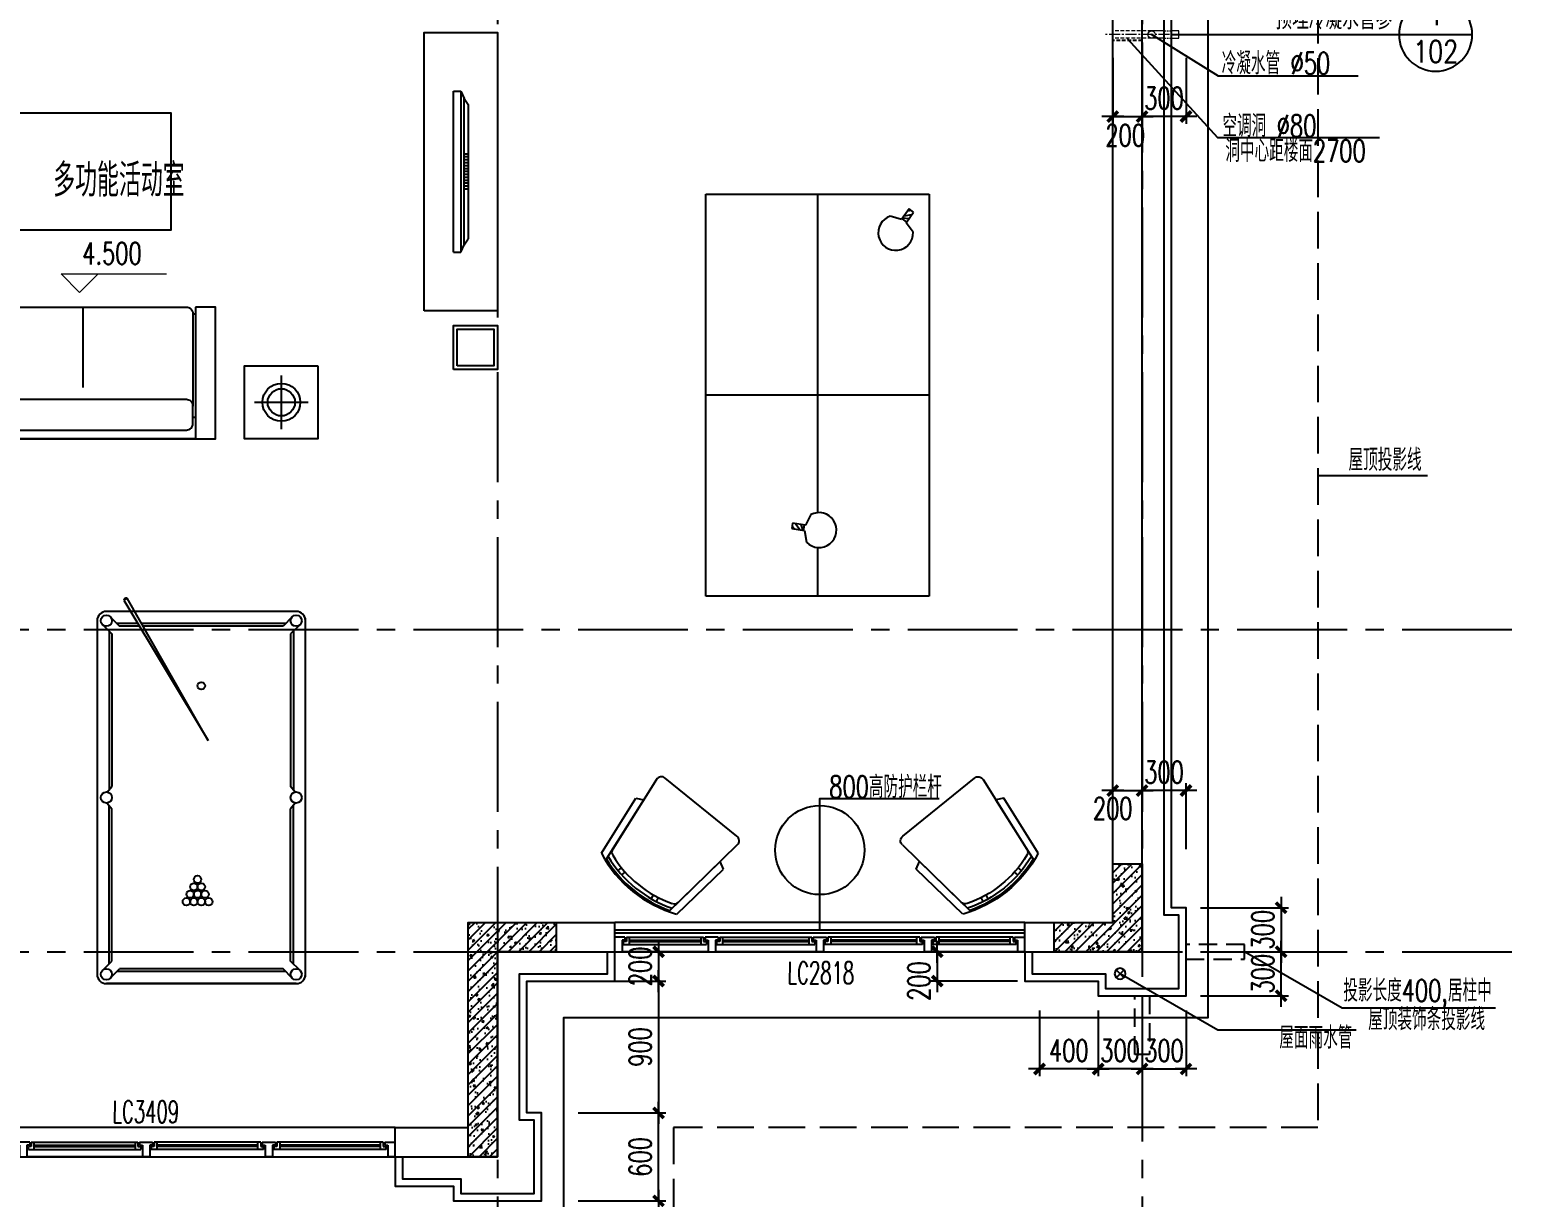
# Model space of a CAD drawing. Extents: x -395226 to -176901, y -140672 to 68263.
# Drawn here: x -252008 to -241840, y 43645 to 51612 of the extents above; entities that cross this region are included whole.
import ezdxf
from ezdxf.enums import TextEntityAlignment as Align

# ---------------------------------------------------------------- set-up
doc = ezdxf.new("R2010")
doc.units = 0
doc.header["$LTSCALE"] = 1000
doc.header["$MEASUREMENT"] = 0
for name, pattern in [('ACAD_ISO08W100', [36, 24, -3, 6, -3]), ('CENTER2', [1.125, 0.75, -0.125, 0.125, -0.125]), ('DASH', [0.35, 0.25, -0.1]), ('HIDDEN', [0.375, 0.25, -0.125]), ('HIDDEN2', [0.1875, 0.125, -0.0625]), ('Plans$0$CENTER2', [1.125, 0.75, -0.125, 0.125, -0.125])]:
    doc.linetypes.add(name, pattern=pattern)
doc.layers.get('0').update_dxf_attribs({"linetype": 'CONTINUOUS'})
doc.layers.get('Defpoints').update_dxf_attribs({"linetype": 'CONTINUOUS'})
for name, color, linetype in [('A-COLUMN', 1, 'CONTINUOUS'), ('A-COLUMN-hatch', 252, 'CONTINUOUS'), ('A-DIM', 201, 'CONTINUOUS'), ('A-DOTE', 8, 'ACAD_ISO08W100'), ('A-FACADE', 5, 'CONTINUOUS'), ('A-FIN-GRAN', 34, 'CONTINUOUS'), ('A-FIN-METAL', 150, 'CONTINUOUS'), ('A-FUR', 251, 'CONTINUOUS'), ('A-NOTE', 150, 'CONTINUOUS'), ('A-NOTE-CN', 150, 'CONTINUOUS'), ('A-RAIN', 6, 'CONTINUOUS'), ('A-ROOF', 7, 'CONTINUOUS'), ('A-TEXT-CN', 31, 'CONTINUOUS'), ('A-WALL', 2, 'CONTINUOUS'), ('A-WINDOW', 4, 'CONTINUOUS'), ('A-WINDOW-TEXT', 93, 'CONTINUOUS'), ('Plans$0$FACE', 7, 'CONTINUOUS'), ('Plans$0$Grid', 9, 'Plans$0$CENTER2')]:
    doc.layers.add(name, color=color, linetype=linetype)
doc.layers.add('A-LEVEL', color=135, linetype='CONTINUOUS', lineweight=0)
doc.layers.add('A-STAIR', color=30, linetype='CONTINUOUS', lineweight=0)
doc.styles.add('_HZTXT', font='tjromans.shx', dxfattribs={"width": 0.7, "bigfont": 'tjhztxt.shx'})
doc.styles.add('DIM_FONT', font='SIMPLEX', dxfattribs={"width": 0.7, "bigfont": 'GBCBIG'})
doc.styles.add('Plans$0$ATT', font='txt')
doc.styles.add('PRC-S', font='tjromans.shx', dxfattribs={"width": 0.7, "bigfont": 'tjhztxt.shx'})
doc.styles.add('TJHZTXT', font='tjromans.shx', dxfattribs={"width": 0.8, "bigfont": 'tjhztxt.shx'})
doc.styles.add('zjz', font='tjromans.shx', dxfattribs={"width": 0.7, "height": 500, "bigfont": 'tjhztxt.shx'})
doc.dimstyles.new('DIM100', dxfattribs={"dimscale": 100, "dimtxt": 3, "dimasz": 0.01, "dimexe": 1, "dimexo": 1, "dimgap": 1, "dimtad": 1, "dimdec": 0, "dimzin": 0, "dimdsep": 46, "dimtxsty": 'DIM_FONT', "dimblk1": '_DIMX', "dimblk2": '_DIMX', "dimsah": 1, "dimcen": 0.01, "dimclrd": 256, "dimclre": 256, "dimclrt": 7, "dimadec": 0, "dimazin": 0, "dimtfac": 1, "dimtdec": 0, "dimtix": 1, "dimtmove": 2, "dimatfit": 3, "dimldrblk": '_DIMX', "dimfxl": 0, "dimtolj": 1, "dimtzin": 5, "dimarcsym": 0})

# ---------------------------------------------------------------- blocks, each defined once
blk = doc.blocks.new('Grid')
at = {"layer": 'Plans$0$Grid', "color": 8}
for p, q in [((-1748.2, 23320), (-1748.2, -15380)), ((2651.8, 23320), (2651.8, -15380)), ((-28198.2, 11440), (8601.8, 11440)), ((-28198.2, 9240), (8601.8, 9240))]:
    blk.add_line(p, q, dxfattribs=at)
blk = doc.blocks.new('A$C27EA7CCC')
at = {"layer": 'A-LEVEL', "linetype": 'ByBlock'}
blk.add_lwpolyline([(1018, 509), (509, 0), (0, 509), (2880, 509)], dxfattribs=at)
at = {"layer": 'A-LEVEL', "style": 'zjz', "width": 0.7}
for tag, p in [('-6.000（建筑）', (3635, 1346)), ('-6.300（结构）', (3635, 645))]:
    blk.add_attdef(tag, text='', height=600, dxfattribs=at).set_placement(p, align=Align.RIGHT)
blk = doc.blocks.new('_DIMX')
blk.add_line((-150, 0), (150, 0))
at = {"const_width": 50}
blk.add_lwpolyline([(-70, -70), (70, 70)], dxfattribs=at)
blk = doc.blocks.new('*D120')
at = {"layer": 'A-DIM', "lineweight": -2}
for p, q in [((-248265, 45120), (-247666, 45120)), ((-247716, 45119), (-247716, 44220)), ((-248265, 44220), (-247666, 44220))]:
    blk.add_line(p, q, dxfattribs=at)
at = {"layer": 'Defpoints', "color": 0}
for p in [(-248315, 45120), (-248315, 44220), (-247716, 44220)]:
    blk.add_point(p, dxfattribs=at)
at = {"layer": 'A-DIM', "lineweight": -2, "xscale": 0.5, "yscale": 0.5, "zscale": 0.5}
for p, rotation in [((-247716, 45120), 90), ((-247716, 44220), 270)]:
    blk.add_blockref('_DIMX', p, dxfattribs=dict(at, rotation=rotation))
at = {"layer": 'A-DIM', "insert": (-247841, 44670), "char_height": 150, "attachment_point": 5, "rotation": 90, "style": 'DIM_FONT'}
blk.add_mtext('\\A1;900', dxfattribs=at)
blk = doc.blocks.new('*D415')
at = {"layer": 'A-DIM', "lineweight": -2}
for p, q in [((-248265, 45320), (-247666, 45320)), ((-247716, 45320), (-247716, 45321)), ((-247716, 45320), (-247716, 45120)), ((-248265, 45120), (-247666, 45120)), ((-247716, 45119), (-247716, 45119))]:
    blk.add_line(p, q, dxfattribs=at)
at = {"layer": 'Defpoints', "color": 0}
for p in [(-248315, 45320), (-248315, 45120), (-247716, 45120)]:
    blk.add_point(p, dxfattribs=at)
at = {"layer": 'A-DIM', "lineweight": -2, "xscale": 0.5, "yscale": 0.5, "zscale": 0.5}
for p, rotation in [((-247716, 45320), 270), ((-247716, 45120), 90)]:
    blk.add_blockref('_DIMX', p, dxfattribs=dict(at, rotation=rotation))
at = {"layer": 'A-DIM', "insert": (-247841, 45220), "char_height": 150, "attachment_point": 5, "rotation": 90, "style": 'DIM_FONT'}
blk.add_mtext('\\A1;200', dxfattribs=at)
blk = doc.blocks.new('*D96')
at = {"layer": 'A-DIM', "lineweight": -2}
for p, q in [((-244715, 44920), (-244715, 44470)), ((-244415, 44920), (-244415, 44470)), ((-244715, 44520), (-244716, 44520)), ((-244415, 44520), (-244715, 44520)), ((-244414, 44520), (-244414, 44520))]:
    blk.add_line(p, q, dxfattribs=at)
at = {"layer": 'Defpoints', "color": 0}
for p in [(-244715, 44970), (-244415, 44970), (-244715, 44520)]:
    blk.add_point(p, dxfattribs=at)
at = {"layer": 'A-DIM', "lineweight": -2, "xscale": 0.5, "yscale": 0.5, "zscale": 0.5}
for p, rotation in [((-244715, 44520), 359.9999999999806), ((-244415, 44520), 179.9999999999806)]:
    blk.add_blockref('_DIMX', p, dxfattribs=dict(at, rotation=rotation))
at = {"layer": 'A-DIM', "insert": (-244565, 44645), "char_height": 150, "attachment_point": 5, "style": 'DIM_FONT'}
blk.add_mtext('\\A1;300', dxfattribs=at)
blk = doc.blocks.new('*D93')
at = {"layer": 'A-DIM', "lineweight": -2}
for p, q in [((-244015, 45620), (-243416, 45620)), ((-243466, 45620), (-243466, 45621)), ((-243466, 45620), (-243466, 45320)), ((-244015, 45320), (-243416, 45320)), ((-243466, 45319), (-243466, 45319))]:
    blk.add_line(p, q, dxfattribs=at)
at = {"layer": 'Defpoints', "color": 0}
for p in [(-244065, 45620), (-244065, 45320), (-243466, 45320)]:
    blk.add_point(p, dxfattribs=at)
at = {"layer": 'A-DIM', "lineweight": -2, "xscale": 0.5, "yscale": 0.5, "zscale": 0.5}
for p, rotation in [((-243466, 45620), 270), ((-243466, 45320), 90)]:
    blk.add_blockref('_DIMX', p, dxfattribs=dict(at, rotation=rotation))
at = {"layer": 'A-DIM', "insert": (-243591, 45470), "char_height": 150, "attachment_point": 5, "rotation": 90, "style": 'DIM_FONT'}
blk.add_mtext('\\A1;300', dxfattribs=at)
blk = doc.blocks.new('*D95')
at = {"layer": 'A-DIM', "lineweight": -2}
for p, q in [((-245115, 44920), (-245115, 44470)), ((-244715, 44920), (-244715, 44470)), ((-244715, 44520), (-245114, 44520))]:
    blk.add_line(p, q, dxfattribs=at)
at = {"layer": 'Defpoints', "color": 0}
for p in [(-245115, 44970), (-244715, 44970), (-245115, 44520)]:
    blk.add_point(p, dxfattribs=at)
at = {"layer": 'A-DIM', "lineweight": -2, "xscale": 0.5, "yscale": 0.5, "zscale": 0.5}
for p, rotation in [((-245115, 44520), 179.9999999033137), ((-244715, 44520), 359.9999999033137)]:
    blk.add_blockref('_DIMX', p, dxfattribs=dict(at, rotation=rotation))
at = {"layer": 'A-DIM', "insert": (-244915, 44645), "char_height": 150, "attachment_point": 5, "rotation": 360, "style": 'DIM_FONT'}
blk.add_mtext('\\A1;400', dxfattribs=at)
blk = doc.blocks.new('*D416')
at = {"layer": 'A-DIM', "lineweight": -2}
for p, q in [((-245265, 45320), (-245863, 45320)), ((-245813, 45319), (-245813, 45120)), ((-245265, 45120), (-245863, 45120))]:
    blk.add_line(p, q, dxfattribs=at)
at = {"layer": 'Defpoints', "color": 0}
for p in [(-245215, 45320), (-245813, 45120), (-245215, 45120)]:
    blk.add_point(p, dxfattribs=at)
at = {"layer": 'A-DIM', "lineweight": -2, "xscale": 0.5, "yscale": 0.5, "zscale": 0.5}
for p, rotation in [((-245813, 45320), 90), ((-245813, 45120), 270)]:
    blk.add_blockref('_DIMX', p, dxfattribs=dict(at, rotation=rotation))
at = {"layer": 'A-DIM', "insert": (-245938, 45120), "char_height": 150, "attachment_point": 5, "rotation": 90, "style": 'DIM_FONT'}
blk.add_mtext('\\A1;200', dxfattribs=at)
blk = doc.blocks.new('*D125')
at = {"layer": 'A-DIM', "lineweight": -2}
for p, q in [((-244415, 46020), (-244415, 46470)), ((-244115, 46020), (-244115, 46470)), ((-244415, 46420), (-244416, 46420)), ((-244115, 46420), (-244415, 46420)), ((-244114, 46420), (-244114, 46420))]:
    blk.add_line(p, q, dxfattribs=at)
at = {"layer": 'Defpoints', "color": 0}
for p in [(-244415, 46420), (-244415, 45970), (-244115, 45970)]:
    blk.add_point(p, dxfattribs=at)
at = {"layer": 'A-DIM', "lineweight": -2, "xscale": 0.5, "yscale": 0.5, "zscale": 0.5}
for p, rotation in [((-244415, 46420), 1.806555059071277e-11), ((-244115, 46420), 180.0000000000181)]:
    blk.add_blockref('_DIMX', p, dxfattribs=dict(at, rotation=rotation))
at = {"layer": 'A-DIM', "insert": (-244265, 46545), "char_height": 150, "attachment_point": 5, "style": 'DIM_FONT'}
blk.add_mtext('\\A1;300', dxfattribs=at)
blk = doc.blocks.new('*D426')
at = {"layer": 'A-DIM', "lineweight": -2}
for p, q in [((-244615, 46020), (-244615, 46470)), ((-244415, 46020), (-244415, 46470)), ((-244614, 46420), (-244415, 46420))]:
    blk.add_line(p, q, dxfattribs=at)
at = {"layer": 'Defpoints', "color": 0}
for p in [(-244415, 46420), (-244615, 45970), (-244415, 45970)]:
    blk.add_point(p, dxfattribs=at)
at = {"layer": 'A-DIM', "lineweight": -2, "xscale": 0.5, "yscale": 0.5, "zscale": 0.5, "rotation": 180}
blk.add_blockref('_DIMX', (-244615, 46420), dxfattribs=at)
at = {"layer": 'A-DIM', "lineweight": -2, "xscale": 0.5, "yscale": 0.5, "zscale": 0.5}
blk.add_blockref('_DIMX', (-244415, 46420), dxfattribs=at)
at = {"layer": 'A-DIM', "insert": (-244615, 46297), "char_height": 150, "attachment_point": 5, "style": 'DIM_FONT'}
blk.add_mtext('\\A1;200', dxfattribs=at)
blk = doc.blocks.new('*D124')
at = {"layer": 'A-DIM', "lineweight": -2}
for p, q in [((-244415, 51420), (-244415, 50970)), ((-244115, 51420), (-244115, 50970)), ((-244415, 51020), (-244416, 51020)), ((-244115, 51020), (-244415, 51020)), ((-244114, 51020), (-244114, 51020))]:
    blk.add_line(p, q, dxfattribs=at)
at = {"layer": 'Defpoints', "color": 0}
for p in [(-244415, 51470), (-244115, 51470), (-244415, 51020)]:
    blk.add_point(p, dxfattribs=at)
at = {"layer": 'A-DIM', "lineweight": -2, "xscale": 0.5, "yscale": 0.5, "zscale": 0.5}
for p, rotation in [((-244415, 51020), 359.9999999999819), ((-244115, 51020), 179.999999999982)]:
    blk.add_blockref('_DIMX', p, dxfattribs=dict(at, rotation=rotation))
at = {"layer": 'A-DIM', "insert": (-244265, 51145), "char_height": 150, "attachment_point": 5, "style": 'DIM_FONT'}
blk.add_mtext('\\A1;300', dxfattribs=at)
blk = doc.blocks.new('*D427')
at = {"layer": 'A-DIM', "lineweight": -2}
for p, q in [((-244615, 51420), (-244615, 50970)), ((-244415, 51420), (-244415, 50970)), ((-244614, 51020), (-244415, 51020))]:
    blk.add_line(p, q, dxfattribs=at)
at = {"layer": 'Defpoints', "color": 0}
for p in [(-244615, 51470), (-244415, 51470), (-244415, 51020)]:
    blk.add_point(p, dxfattribs=at)
at = {"layer": 'A-DIM', "lineweight": -2, "xscale": 0.5, "yscale": 0.5, "zscale": 0.5, "rotation": 180}
blk.add_blockref('_DIMX', (-244615, 51020), dxfattribs=at)
at = {"layer": 'A-DIM', "lineweight": -2, "xscale": 0.5, "yscale": 0.5, "zscale": 0.5}
blk.add_blockref('_DIMX', (-244415, 51020), dxfattribs=at)
at = {"layer": 'A-DIM', "insert": (-244530, 50892), "char_height": 150, "attachment_point": 5, "style": 'DIM_FONT'}
blk.add_mtext('\\A1;200', dxfattribs=at)
blk = doc.blocks.new('RAIN PIPE@100x100')
for p, q in [((-27, -27), (27, 27)), ((-27, 27), (27, -27))]:
    blk.add_line(p, q)
blk.add_circle((0, 0), 37.5)
blk = doc.blocks.new('*D92')
at = {"layer": 'A-DIM', "lineweight": -2}
for p, q in [((-244015, 45320), (-243416, 45320)), ((-243466, 45320), (-243466, 45321)), ((-243466, 45020), (-243466, 45320)), ((-244015, 45020), (-243416, 45020)), ((-243466, 45019), (-243466, 45019))]:
    blk.add_line(p, q, dxfattribs=at)
at = {"layer": 'Defpoints', "color": 0}
for p in [(-244065, 45320), (-243466, 45320), (-244065, 45020)]:
    blk.add_point(p, dxfattribs=at)
at = {"layer": 'A-DIM', "lineweight": -2, "xscale": 0.5, "yscale": 0.5, "zscale": 0.5}
for p, rotation in [((-243466, 45320), 270), ((-243466, 45020), 90)]:
    blk.add_blockref('_DIMX', p, dxfattribs=dict(at, rotation=rotation))
at = {"layer": 'A-DIM', "insert": (-243591, 45170), "char_height": 150, "attachment_point": 5, "rotation": 90, "style": 'DIM_FONT'}
blk.add_mtext('\\A1;300', dxfattribs=at)
blk = doc.blocks.new('*D94')
at = {"layer": 'A-DIM', "lineweight": -2}
for p, q in [((-244415, 44920), (-244415, 44470)), ((-244115, 44920), (-244115, 44470)), ((-244415, 44520), (-244416, 44520)), ((-244415, 44520), (-244115, 44520)), ((-244114, 44520), (-244114, 44520))]:
    blk.add_line(p, q, dxfattribs=at)
at = {"layer": 'Defpoints', "color": 0}
for p in [(-244415, 44970), (-244115, 44970), (-244115, 44520)]:
    blk.add_point(p, dxfattribs=at)
at = {"layer": 'A-DIM', "lineweight": -2, "xscale": 0.5, "yscale": 0.5, "zscale": 0.5}
blk.add_blockref('_DIMX', (-244415, 44520), dxfattribs=at)
at = {"layer": 'A-DIM', "lineweight": -2, "xscale": 0.5, "yscale": 0.5, "zscale": 0.5, "rotation": 180}
blk.add_blockref('_DIMX', (-244115, 44520), dxfattribs=at)
at = {"layer": 'A-DIM', "insert": (-244265, 44645), "char_height": 150, "attachment_point": 5, "style": 'DIM_FONT'}
blk.add_mtext('\\A1;300', dxfattribs=at)
blk = doc.blocks.new('sy')
blk.add_line((1948, 0), (2948, 0))
blk.add_circle((2448, 0), 500)
at = {"layer": 'A-NOTE', "linetype": 'Continuous'}
blk.add_line((0, 0), (2948, 0), dxfattribs=at)
at = {"layer": 'A-NOTE', "linetype": 'Continuous', "style": 'PRC-S', "width": 0.7}
for tag, p in [('S01', (788, 70)), ('详建施', (788, -373)), ('302', (2169, -370))]:
    blk.add_attdef(tag, p, '', height=350, dxfattribs=at)
blk.add_attdef('1', text='', height=350, dxfattribs=at).set_placement((2449, 232), align=Align.MIDDLE)
blk = doc.blocks.new('Columes_2F')
at = {"layer": 'A-COLUMN-hatch'}
h = blk.add_hatch(dxfattribs=at)
h.set_pattern_fill('钢筋混凝土', color=256, scale=20, style=0)
h.set_pattern_definition([(45, (10570.62, 20040), (-35.3553, 35.3553), []), (50, (10570.62, 20040), (143.452, -12.55), [15, -165]), (355, (10570.62, 20040), (-27.75, 150.438), [12, -132]), (100.451, (10582.57, 20038.95), (115.702, 137.888), [12.748, -140.228]), (46.184, (10570.62, 20080), (213.45, -33.104), [22.5, -247.5]), (96.636, (10588.4, 20077.24), (186.93, 194.824), [19.12, -210.343]), (351.184, (10570.62, 20080), (186.93, 194.824), [18, -198]), (21, (10590.62, 20070), (119.381, -80.524), [15, -165]), (326, (10590.62, 20070), (48.663, 145.03), [12, -132]), (71.451, (10600.57, 20063.29), (168.045, 64.506), [12.748, -140.228]), (37.5, (10570.62, 20040), (2.432, 66.5788), [0, -130.4, 0, -134, 0, -132.5]), (7.5, (10570.62, 20040), (52.614, 78.8823), [0, -76.4, 0, -127.4, 0, -50.5]), (327.5, (10526.02, 20040), (106.7645, -4.511), [0, -50, 0, -156, 0, -207]), (317.5, (10506.02, 20040), (116.637, 20.021), [0, -65, 0, -103.6, 0, -147])])
h.paths.add_polyline_path([(11171, 20640), (11171, 20040), (10571, 20040), (10571, 20240), (10971, 20240), (10971, 20640)])
h = blk.add_hatch(dxfattribs=at)
h.set_pattern_fill('钢筋混凝土', color=256, scale=20, style=0)
h.set_pattern_definition([(45, (6570.62, 18640), (-35.3553, 35.3553), []), (50, (6570.62, 18640), (143.452, -12.5504), [15, -165]), (355, (6570.62, 18640), (-27.75, 150.438), [12, -132]), (100.451, (6582.57, 18638.95), (115.702, 137.888), [12.748, -140.228]), (46.184, (6570.62, 18680), (213.448, -33.104), [22.5, -247.5]), (96.636, (6588.4, 18677.24), (186.933, 194.824), [19.122, -210.343]), (351.184, (6570.62, 18680), (186.932, 194.824), [18, -198]), (21, (6590.62, 18670), (119.381, -80.524), [15, -165]), (326, (6590.62, 18670), (48.663, 145.03), [12, -132]), (71.451, (6600.57, 18663.29), (168.045, 64.506), [12.748, -140.228]), (37.5, (6570.62, 18640), (2.432, 66.5788), [0, -130.4, 0, -134, 0, -132.5]), (7.5, (6570.62, 18640), (52.614, 78.8823), [0, -76.4, 0, -127.4, 0, -50.5]), (327.5, (6526.02, 18640), (106.7645, -4.511), [0, -50, 0, -156, 0, -207]), (317.5, (6506.02, 18640), (116.637, 20.021), [0, -65, 0, -103.6, 0, -147])])
h.paths.add_polyline_path([(6571, 18640), (6571, 20240), (7171, 20240), (7171, 20040), (6771, 20040), (6771, 18640)])
for points in [[(11171, 20640), (11171, 20040), (10571, 20040), (10571, 20240), (10971, 20240), (10971, 20640)], [(6571, 18640), (6571, 20240), (7171, 20240), (7171, 20040), (6771, 20040), (6771, 18640)]]:
    blk.add_lwpolyline(points, close=True)
blk = doc.blocks.new('Plans$0$A$C352D6498')
for p, q in [((-29.71, -46.25), (-29.71, 13.75)), ((-29.71, 13.75), (78.29, 13.75)), ((24.29, 13.75), (24.29, -46.25)), ((78.29, 13.75), (78.29, -46.25)), ((-24.87, 9.59), (-25.73, 8.36)), ((-25.73, 8.36), (-22.86, 6.35)), ((-25.3, 8.97), (-25.11, 7.93)), ((-22, 7.58), (-24.87, 9.59)), ((-23.89, 7.07), (-24.25, 9.16)), ((-23.03, 8.3), (-23.27, 6.64)), ((-19.46, 9.46), (-22, 7.58)), ((-22.86, 6.35), (-23.76, 3.32)), ((-23.07, 6.5), (-22.21, 7.72)), ((-29.71, -16.25), (55.88, -16.25)), ((56.37, -18.01), (59.18, -19.46)), ((59.18, -19.46), (58.63, -22.92)), ((60.62, -19.94), (59.14, -19.71)), ((60.11, -23.15), (60.66, -19.7)), ((60.66, -19.7), (63.78, -19.18)), ((65.21, -16.25), (78.29, -16.25)), ((58.63, -22.92), (60.11, -23.15)), ((60.46, -20.93), (58.75, -22.18)), ((58.98, -20.7), (60.58, -20.19)), ((59.37, -23.04), (60.23, -22.41)), ((78.29, -46.25), (-29.71, -46.25))]:
    blk.add_line(p, q)
for centre, start, end in [((-19.31, 4.78), 198.1301, 91.8699), ((60.51, -15.81), 314.1301, 207.8699)]:
    blk.add_arc(centre, 4.69, start, end)
blk = doc.blocks.new('Plans$0$A$C647D47BD')
for p, q in [((55, 672), (0, 232)), ((108, 693), (50, 207)), ((216, 692), (223, 663)), ((255, 700), (261, 670)), ((515, 700), (509, 670)), ((554, 692), (547, 663)), ((662, 693), (720, 207)), ((715, 672), (770, 232)), ((31, 45), (97, 602)), ((739, 45), (673, 602)), ((0, 232), (50, 207)), ((770, 232), (720, 207)), ((70, 0), (700, 0))]:
    blk.add_line(p, q)
for centre, radius, start, end in [((385, -97), 837, 66.7873, 113.2127), ((385, -107), 837, 70.5362, 109.4638), ((136, 597), 40, 109.4432, 173.2466), ((385, -107), 817, 69.8481, 110.1519), ((385, -107), 787, 70.5568, 109.4432), ((634, 597), 40, 6.7534, 70.5568), ((70, 40), 40, 173.2466, 270), ((700, 40), 40, 270, 6.7534)]:
    blk.add_arc(centre, radius, start, end)
blk = doc.blocks.new('Plans$0$bedside_lamp')
for p, q in [((156075, 2667), (156075, 3033)), ((155892, 2850), (156258, 2850))]:
    blk.add_line(p, q)
for radius in [129, 93]:
    blk.add_circle((156075, 2850), radius)
blk = doc.blocks.new('Plans$0$A$C539A1996')
for p, q in [((-2020, -579), (-2020, 321)), ((-490, -579), (-490, 321)), ((-2020, 173), (-2011, 173)), ((-508, 173), (-490, 173)), ((-1260, -579), (-1260, -30)), ((-2011, -534), (-2020, -534))]:
    blk.add_line(p, q)
for points in [[(-490, 321), (-2155, 321), (-2155, -579), (-2020, -579)], [(-2020, 321), (-355, 321), (-355, -579), (-490, -579)], [(-508, -534), (-490, -534)]]:
    blk.add_lwpolyline(points)
blk.add_lwpolyline([(-2011, 97), (-2011, 215, -0.414214), (-1966, 260), (-553, 260, -0.414214), (-508, 215), (-508, 97, -0.414214), (-553, 52), (-1966, 52, -0.414214)], format="xyb", close=True)
blk.add_lwpolyline([(-2011, 97), (-2011, -534, 0.414214), (-1966, -579), (-553, -579, 0.414214), (-508, -534), (-508, 97)], format="xyb")
blk = doc.blocks.new('Plans$0$adfadfasdf')
for p, q in [((0, -550), (0, 550)), ((0, 550), (50, 550)), ((50, 550), (50, -550)), ((50, 550), (72, 499)), ((72, -499), (72, 499)), ((72, 499), (100, 459)), ((100, 459), (100, -459)), ((100, 120), (72, 120)), ((100, 100), (72, 100)), ((100, 80), (72, 80)), ((100, 60), (72, 60)), ((100, 40), (72, 40)), ((100, 20), (72, 20)), ((100, 0), (72, 0)), ((100, -20), (72, -20)), ((100, -40), (72, -40)), ((100, -60), (72, -60)), ((100, -80), (72, -80)), ((100, -100), (72, -100)), ((100, -120), (72, -120)), ((50, -550), (72, -499)), ((72, -499), (100, -459)), ((0, -550), (50, -550))]:
    blk.add_line(p, q)
blk = doc.blocks.new('Plans$0$12PPTB01')
at = {"color": 0, "linetype": 'ByBlock'}
for p, q in [((8.05, 103.52), (7.2, 103.01)), ((7.2, 103.01), (29.83, 65.28)), ((29.83, 65.28), (8.05, 103.52)), ((0, 97.5), (0, 2.5)), ((1.46, 96.46), (4, 94)), ((9, 100), (2.5, 100)), ((3.54, 98.54), (6, 96)), ((10.95, 96.75), (5.27, 96.75)), ((53.5, 100), (10.06, 100)), ((50.73, 96.75), (11.91, 96.75)), ((52.46, 98.54), (50, 96)), ((54.54, 96.46), (52, 94)), ((56, 2.5), (56, 97.5)), ((3.25, 94.73), (3.25, 52.1)), ((4, 94), (4, 53)), ((11.4, 96), (6, 96)), ((50, 96), (12.34, 96)), ((52, 94), (52, 53)), ((52.75, 94.73), (52.75, 52.1)), ((2.73, 51.48), (4, 53)), ((53.27, 51.48), (52, 53)), ((2.73, 48.52), (4, 47)), ((53.27, 48.52), (52, 47)), ((3.25, 5.27), (3.25, 47.9)), ((4, 6), (4, 47)), ((52, 6), (52, 47)), ((52.75, 5.27), (52.75, 47.9)), ((1.46, 3.54), (4, 6)), ((54.54, 3.54), (52, 6)), ((53.5, 0), (2.5, 0)), ((3.54, 1.46), (6, 4)), ((50.73, 3.25), (5.27, 3.25)), ((50, 4), (6, 4)), ((52.46, 1.46), (50, 4))]:
    blk.add_line(p, q, dxfattribs=at)
for centre, radius in [((2.5, 97.5), 1.5), ((53.5, 97.5), 1.5), ((28, 80), 1), ((2.5, 50), 1.5), ((53.5, 50), 1.5), ((27, 28), 1), ((25, 24), 1), ((26, 26), 1), ((27, 24), 1), ((28, 26), 1), ((29, 24), 1), ((24, 22), 1), ((26, 22), 1), ((28, 22), 1), ((30, 22), 1), ((2.5, 2.5), 1.5), ((53.5, 2.5), 1.5)]:
    blk.add_circle(centre, radius, dxfattribs=at)
for centre, radius, start, end in [((7.77, 103.02), 0.574, 60.3738, 181.5537), ((2.5, 97.5), 2.5, 90, 180), ((53.5, 97.5), 2.5, 0, 90), ((2.5, 2.5), 2.5, 180, 270), ((53.5, 2.5), 2.5, 270, 0)]:
    blk.add_arc(centre, radius, start, end, dxfattribs=at)
at = {"color": 0, "linetype": 'ByBlock', "style": 'Plans$0$ATT'}
for tag, p, flags in [('ITEM', (7.5, 60), 3), ('ROOM_NUMBER', (7.5, 52), 1), ('WIDTH', (7.5, 43), 3), ('DEPTH', (7.5, 34), 3)]:
    blk.add_attdef(tag, p, '', height=6, dxfattribs=dict(at, flags=flags))
blk = doc.blocks.new('Plans$0$PPTB01')
at = {"layer": 'Plans$0$FACE'}
blk.add_lwpolyline([(1359, 2476, 0.414214), (1295, 2540), (0, 2540, 0.414214), (-64, 2476), (-64, 63, 0.414214), (0, 0), (1295, 0, 0.414214), (1359, 63)], format="xyb", close=True, dxfattribs=at)
at = {"xscale": 25.4, "yscale": 25.4, "zscale": 25.4}
blk.add_blockref('Plans$0$12PPTB01', (-64, 0), dxfattribs=at)
blk = doc.blocks.new('A$C2EB04E01')
at = {"ltscale": 1.5}
for p, q in [((100, 0), (150, 0)), ((150, -80), (150, 0)), ((737, 0), (150, 0)), ((737, -80), (737, 0)), ((737, 0), (787, 0)), ((787, -80), (787, 0)), ((1475, 0), (787, 0)), ((1475, -80), (1475, 0)), ((1525, 0), (1475, 0)), ((1525, -80), (1525, 0)), ((1525, 0), (2212, 0)), ((2212, -80), (2212, 0)), ((2262, 0), (2212, 0)), ((2262, -80), (2262, 0)), ((2262, 0), (2850, 0)), ((2850, -80), (2850, 0)), ((2900, 0), (2850, 0)), ((170, -100), (100, -100)), ((170, -80), (150, -80)), ((160, -50), (727, -50)), ((160, -50), (160, -70)), ((180, -70), (160, -70)), ((170, -100), (170, -80)), ((180, -100), (180, -70)), ((180, -100), (707, -100)), ((200, -50), (200, -100)), ((200, -70), (687, -70)), ((200, -80), (687, -80)), ((687, -100), (687, -50)), ((707, -70), (727, -70)), ((707, -100), (707, -70)), ((717, -100), (717, -80)), ((717, -80), (737, -80)), ((807, -100), (717, -100)), ((727, -70), (727, -50)), ((807, -80), (787, -80)), ((797, -50), (1465, -50)), ((797, -50), (797, -70)), ((817, -70), (797, -70)), ((807, -100), (807, -80)), ((817, -100), (817, -70)), ((817, -100), (1445, -100)), ((837, -50), (837, -100)), ((837, -70), (1425, -70)), ((837, -80), (1425, -80)), ((1425, -100), (1425, -50)), ((1445, -70), (1465, -70)), ((1445, -100), (1445, -70)), ((1455, -100), (1455, -80)), ((1455, -80), (1475, -80)), ((1455, -100), (1545, -100)), ((1465, -70), (1465, -50)), ((1545, -80), (1525, -80)), ((2202, -50), (1535, -50)), ((1535, -70), (1535, -50)), ((1555, -70), (1535, -70)), ((1545, -100), (1545, -80)), ((1555, -100), (1555, -70)), ((2182, -100), (1555, -100)), ((1575, -100), (1575, -50)), ((2162, -70), (1575, -70)), ((2162, -80), (1575, -80)), ((2162, -50), (2162, -100)), ((2182, -100), (2182, -70)), ((2182, -70), (2202, -70)), ((2192, -100), (2192, -80)), ((2192, -80), (2212, -80)), ((2192, -100), (2282, -100)), ((2202, -50), (2202, -70)), ((2282, -80), (2262, -80)), ((2840, -50), (2272, -50)), ((2272, -70), (2272, -50)), ((2292, -70), (2272, -70)), ((2282, -100), (2282, -80)), ((2292, -100), (2292, -70)), ((2820, -100), (2292, -100)), ((2312, -100), (2312, -50)), ((2800, -70), (2312, -70)), ((2800, -80), (2312, -80)), ((2800, -50), (2800, -100)), ((2820, -100), (2820, -70)), ((2820, -70), (2840, -70)), ((2830, -100), (2830, -80)), ((2830, -80), (2850, -80)), ((2830, -100), (2900, -100)), ((2840, -50), (2840, -70)), ((2900, -200), (100, -200))]:
    blk.add_line(p, q, dxfattribs=at)
blk = doc.blocks.new('*D119')
at = {"layer": 'A-DIM', "lineweight": -2}
for p, q in [((-248265, 44220), (-247666, 44220)), ((-247716, 43620), (-247716, 44219)), ((-248265, 43620), (-247666, 43620))]:
    blk.add_line(p, q, dxfattribs=at)
at = {"layer": 'Defpoints', "color": 0}
for p in [(-248315, 44220), (-247716, 44220), (-248315, 43620)]:
    blk.add_point(p, dxfattribs=at)
at = {"layer": 'A-DIM', "lineweight": -2, "xscale": 0.5, "yscale": 0.5, "zscale": 0.5}
for p, rotation in [((-247716, 44220), 90), ((-247716, 43620), 270)]:
    blk.add_blockref('_DIMX', p, dxfattribs=dict(at, rotation=rotation))
at = {"layer": 'A-DIM', "insert": (-247841, 43920), "char_height": 150, "attachment_point": 5, "rotation": 90, "style": 'DIM_FONT'}
blk.add_mtext('\\A1;600', dxfattribs=at)
blk = doc.blocks.new('window@3400')
at = {"ltscale": 1.5}
for p, q in [((3400, 200), (0, 200)), ((70, 100), (0, 100)), ((70, 80), (50, 80)), ((50, 80), (50, 0)), ((80, 70), (60, 70)), ((60, 50), (60, 70)), ((60, 50), (827, 50)), ((70, 100), (70, 80)), ((80, 100), (807, 100)), ((80, 100), (80, 70)), ((100, 50), (100, 100)), ((100, 80), (787, 80)), ((100, 70), (787, 70)), ((787, 100), (787, 50)), ((807, 100), (807, 70)), ((807, 70), (827, 70)), ((907, 100), (817, 100)), ((817, 100), (817, 80)), ((817, 80), (837, 80)), ((827, 70), (827, 50)), ((837, 80), (837, 0)), ((907, 80), (887, 80)), ((887, 80), (887, 0)), ((917, 70), (897, 70)), ((897, 50), (897, 70)), ((897, 50), (1665, 50)), ((907, 100), (907, 80)), ((917, 100), (1645, 100)), ((917, 100), (917, 70)), ((937, 50), (937, 100)), ((937, 80), (1625, 80)), ((937, 70), (1625, 70)), ((1625, 100), (1625, 50)), ((1645, 100), (1645, 70)), ((1645, 70), (1665, 70)), ((1655, 100), (1655, 80)), ((1655, 100), (1745, 100)), ((1655, 80), (1675, 80)), ((1665, 70), (1665, 50)), ((1675, 80), (1675, 0)), ((1725, 80), (1725, 0)), ((1745, 80), (1725, 80)), ((1755, 70), (1735, 70)), ((1735, 70), (1735, 50)), ((2503, 50), (1735, 50)), ((1745, 100), (1745, 80)), ((1755, 100), (1755, 70)), ((2483, 100), (1755, 100)), ((1775, 100), (1775, 50)), ((2463, 80), (1775, 80)), ((2463, 70), (1775, 70)), ((2463, 50), (2463, 100)), ((2483, 100), (2483, 70)), ((2483, 70), (2503, 70)), ((2493, 100), (2493, 80)), ((2493, 100), (2583, 100)), ((2493, 80), (2513, 80)), ((2503, 50), (2503, 70)), ((2513, 80), (2513, 0)), ((2563, 80), (2563, 0)), ((2583, 80), (2563, 80)), ((2593, 70), (2573, 70)), ((2573, 70), (2573, 50)), ((3340, 50), (2573, 50)), ((2583, 100), (2583, 80)), ((3320, 100), (2593, 100)), ((2593, 100), (2593, 70)), ((2613, 100), (2613, 50)), ((3300, 80), (2613, 80)), ((3300, 70), (2613, 70)), ((3300, 50), (3300, 100)), ((3320, 100), (3320, 70)), ((3320, 70), (3340, 70)), ((3330, 100), (3330, 80)), ((3330, 100), (3400, 100)), ((3330, 80), (3350, 80)), ((3340, 50), (3340, 70)), ((3350, 80), (3350, 0)), ((0, 0), (50, 0)), ((837, 0), (50, 0)), ((837, 0), (887, 0)), ((1675, 0), (887, 0)), ((1725, 0), (1675, 0)), ((1725, 0), (2513, 0)), ((2563, 0), (2513, 0)), ((2563, 0), (3350, 0)), ((3400, 0), (3350, 0))]:
    blk.add_line(p, q, dxfattribs=at)
at = {"layer": 'A-WALL'}
blk.add_line((0, 0), (0, 200), dxfattribs=at)

msp = doc.modelspace()

# ---------------------------------------------------------------- linework, layer by layer
at = {"layer": 'A-FACADE', "linetype": 'HIDDEN', "ltscale": 0.5}
for points in [[(-244114.9, 45269.8), (-243714.9, 45269.8), (-243714.9, 45369.8), (-244114.9, 45369.8)], [(-244364.9, 45019.8), (-244364.9, 44619.8), (-244464.9, 44619.8), (-244464.9, 45019.8)]]:
    msp.add_lwpolyline(points, dxfattribs=at)
at = {"layer": 'A-FIN-GRAN'}
for points in [[(-245214.9, 45319.8), (-245214.9, 45119.8), (-244714.9, 45119.8), (-244714.9, 45019.8), (-244114.9, 45019.8), (-244114.9, 45619.8), (-244214.9, 45619.8), (-244214.9, 52019.8), (-244114.9, 52019.8), (-244114.9, 52619.8), (-244714.9, 52619.8), (-244714.9, 52519.8), (-245114.9, 52519.8), (-245114.9, 52319.8)], [(-245164.9, 45319.8), (-245164.9, 45169.8), (-244664.9, 45169.8), (-244664.9, 45069.8), (-244164.9, 45069.8), (-244164.9, 45569.8), (-244264.9, 45569.8), (-244264.9, 52069.8), (-244164.9, 52069.8), (-244164.9, 52569.8), (-244664.9, 52569.8), (-244664.9, 52469.8), (-245064.9, 52469.8), (-245064.9, 52319.8)], [(-249514.9, 43919.8), (-249514.9, 43719.8), (-249114.9, 43719.8), (-249114.9, 43619.8), (-248514.9, 43619.8), (-248514.9, 44219.8), (-248614.9, 44219.8), (-248614.9, 45119.8), (-248014.9, 45119.8), (-248014.9, 45319.8)], [(-249464.9, 43919.8), (-249464.9, 43769.8), (-249064.9, 43769.8), (-249064.9, 43669.8), (-248564.9, 43669.8), (-248564.9, 44169.8), (-248664.9, 44169.8), (-248664.9, 45169.8), (-248064.9, 45169.8), (-248064.9, 45319.8)]]:
    msp.add_lwpolyline(points, dxfattribs=at)
at = {"layer": 'A-FIN-METAL'}
for p, q in [((-248014.9, 45469.8), (-245214.9, 45469.8)), ((-248014.9, 45449.8), (-245214.9, 45449.8))]:
    msp.add_line(p, q, dxfattribs=at)
at = {"layer": 'A-FUR'}
for points in [[(-249314.9, 49694.5), (-249314.9, 51594.5), (-248814.9, 51594.5), (-248814.9, 49694.5)], [(-252246.1, 50244.5), (-252246.1, 51044.5), (-251046.1, 51044.5), (-251046.1, 50244.5)], [(-249114.9, 49294.5), (-249114.9, 49594.5), (-248814.9, 49594.5), (-248814.9, 49294.5)], [(-249089.9, 49319.5), (-249089.9, 49569.5), (-248839.9, 49569.5), (-248839.9, 49319.5)], [(-250041.4, 49319.8), (-250041.4, 48819.8), (-250541.4, 48819.8), (-250541.4, 49319.8)]]:
    msp.add_lwpolyline(points, close=True, dxfattribs=at)
msp.add_circle((-246614.9, 46013.8), 304.1, dxfattribs=at)
at = {"layer": 'A-NOTE'}
msp.add_line((-244214.9, 51579.8), (-243634.9, 51579.8), dxfattribs=at)
for points in [[(-242938.6, 51295.1), (-243893.5, 51295.1), (-244349.7, 51579.8)], [(-242793.6, 50874.4), (-243898.5, 50874.4), (-244514.7, 51549.8)], [(-243214.9, 48569.8), (-242704, 48569.8), (-242465.9, 48569.8)], [(-246614.9, 45469.8), (-246614.9, 46365.2), (-245800.5, 46365.2)], [(-242002.3, 44935.1), (-243048.6, 44935.1), (-243714.9, 45319.8)], [(-242952.3, 44785.1), (-243898.6, 44785.1), (-244564.9, 45169.8)]]:
    msp.add_lwpolyline(points, dxfattribs=at)
at = {"layer": 'A-ROOF', "linetype": 'DASH'}
msp.add_lwpolyline([(-259214.9, 44119.8), (-259214.9, 53519.8), (-254814.9, 53519.8), (-254814.9, 56719.8), (-247614.9, 56719.8), (-247614.9, 53519.8), (-243214.9, 53519.8), (-243214.9, 44119.8), (-247614.9, 44119.8), (-247614.9, 42719.8), (-254814.9, 42719.8), (-254814.9, 44119.8), (-259214.9, 44119.8)], dxfattribs=at)
at = {"layer": 'A-ROOF'}
msp.add_lwpolyline([(-263414.9, 51369.8), (-258464.9, 51369.8), (-258464.9, 52769.8), (-254064.9, 52769.8), (-254064.9, 55969.8), (-248364.9, 55969.8), (-248364.9, 52769.8), (-243964.9, 52769.8), (-243964.9, 44869.8), (-248364.9, 44869.8), (-248364.9, 43469.8), (-254064.9, 43469.8), (-254064.9, 44869.8), (-258464.9, 44869.8), (-258464.9, 46219.8)], dxfattribs=at)
at = {"layer": 'A-STAIR', "linetype": 'CENTER2', "ltscale": 0.1}
msp.add_line((-244114.6, 51579.8), (-244673.1, 51579.8), dxfattribs=at)
at = {"layer": 'A-STAIR', "linetype": 'HIDDEN2', "ltscale": 0.2}
for p, q in [((-244349.7, 51604.8), (-244614.9, 51604.8)), ((-244349.7, 51554.8), (-244614.9, 51554.8))]:
    msp.add_line(p, q, dxfattribs=at)
at = {"layer": 'A-STAIR'}
for p, q in [((-244264.9, 51604.8), (-244349.7, 51604.8)), ((-244264.9, 51554.8), (-244349.7, 51554.8))]:
    msp.add_line(p, q, dxfattribs=at)
at = {"layer": 'A-STAIR', "linetype": 'HIDDEN2', "ltscale": 0.1}
for p, q in [((-244264.9, 51604.8), (-244214.9, 51604.8)), ((-244264.9, 51554.8), (-244214.9, 51554.8))]:
    msp.add_line(p, q, dxfattribs=at)
at = {"layer": 'A-STAIR'}
msp.add_lwpolyline([(-244214.9, 51554.8), (-244164.9, 51554.8), (-244164.9, 51604.8), (-244214.9, 51604.8)], dxfattribs=at)
msp.add_circle((-244349.7, 51579.8), 25, dxfattribs=at)
at = {"layer": 'A-WALL'}
for p, q in [((-244414.9, 45319.8), (-244414.9, 52319.8)), ((-244614.9, 45519.8), (-244614.9, 52119.8)), ((-249014.9, 44119.8), (-249014.9, 45519.8)), ((-249014.9, 45519.8), (-248014.9, 45519.8)), ((-248014.9, 45319.8), (-248014.9, 45519.8)), ((-245214.9, 45519.8), (-244614.9, 45519.8)), ((-245214.9, 45319.8), (-245214.9, 45519.8)), ((-248814.9, 43919.8), (-248814.9, 45319.8)), ((-248814.9, 45319.8), (-248014.9, 45319.8)), ((-245214.9, 45319.8), (-244414.9, 45319.8)), ((-249514.9, 44119.8), (-249014.9, 44119.8)), ((-249514.9, 43919.8), (-249514.9, 44119.8)), ((-249514.9, 43919.8), (-248814.9, 43919.8))]:
    msp.add_line(p, q, dxfattribs=at)
at = {"layer": 'A-WINDOW', "linetype": 'HIDDEN2', "ltscale": 0.2}
msp.add_line((-244414.9, 51539.8), (-244614.9, 51539.8), dxfattribs=at)
at = {"layer": 'Defpoints', "color": 6}
msp.add_lwpolyline([(-253614.9, 43919.8), (-248814.9, 43919.8), (-248814.9, 45319.8), (-244414.9, 45319.8), (-244414.9, 52319.8), (-248814.9, 52319.8), (-248814.9, 55519.8), (-253614.9, 55519.8)], dxfattribs=at)

# ---------------------------------------------------------------- block references
at = {"layer": 'A-COLUMN'}
msp.add_blockref('Columes_2F', (-255585.5, 25279.8), dxfattribs=at)
at = {"layer": 'A-DOTE'}
msp.add_blockref('Grid', (-247066.6, 36079.8), dxfattribs=at)
at = {"layer": 'A-FUR', "extrusion": (0, 0, -1), "xscale": -1, "zscale": -0.9999999999999998}
msp.add_blockref('Plans$0$adfadfasdf', (249114.9, 50644.5), dxfattribs=at)
at = {"layer": 'A-FUR', "xscale": 25.4166243057698, "yscale": 25.41662430565339, "zscale": 25.41662430562569, "rotation": 270}
msp.add_blockref('Plans$0$A$C352D6498', (-246218.5, 49735.9), dxfattribs=at)
at = {"layer": 'A-FUR', "extrusion": (0, 0, -1), "zscale": -0.9999999999999998, "rotation": 179.9999999466392}
msp.add_blockref('Plans$0$A$C539A1996', (250386.5, 49140.8), dxfattribs=at)
at = {"layer": 'A-FUR'}
for name, p, rotation in [('Plans$0$bedside_lamp', (-406366, 46219.8), 359.9999999466392), ('Plans$0$A$C647D47BD', (-247126.5, 46064.6), 141.0013902752991)]:
    msp.add_blockref(name, p, dxfattribs=dict(at, rotation=rotation))
msp.add_blockref('Plans$0$PPTB01', (-251484.7, 45102.7), dxfattribs=at)
at = {"layer": 'A-FUR', "xscale": -1, "rotation": 218.9986097247009}
msp.add_blockref('Plans$0$A$C647D47BD', (-246103.2, 46064.6), dxfattribs=at)
at = {"layer": 'A-LEVEL', "linetype": 'ByBlock'}
ref = msp.add_blockref('A$C27EA7CCC', (-251795.2, 49818.9), dxfattribs=dict(at, xscale=0.25, yscale=0.25, zscale=0.25))
ref.add_attrib('-6.000（建筑）', '4.500', dxfattribs={"height": 150, "style": 'TJHZTXT', "width": 0.7}).set_placement((-251244.7, 50011.3), align=Align.RIGHT)
at = {"layer": 'A-NOTE'}
ref = msp.add_blockref('sy', (-243634.9, 51579.8), dxfattribs=dict(at, xscale=-0.5, yscale=0.5, zscale=0.5, rotation=180))
ref.add_attrib('302', '1', (-242460.1, 51643.8), dxfattribs={"layer": 'A-NOTE-CN', "linetype": 'Continuous', "height": 150, "style": 'TJHZTXT', "width": 0.8})
ref.add_attrib('1', '102', dxfattribs={"layer": 'A-NOTE-CN', "linetype": 'Continuous', "height": 150, "style": 'TJHZTXT', "width": 0.8}).set_placement((-242410.5, 51463.6), align=Align.MIDDLE)
ref.add_attrib('详建施', '预埋冷凝水管参', (-243504.7, 51614.9), dxfattribs={"layer": 'A-NOTE-CN', "linetype": 'Continuous', "height": 150, "style": 'TJHZTXT', "width": 0.8})
at = {"layer": 'A-RAIN', "xscale": -1, "rotation": 180}
msp.add_blockref('RAIN PIPE@100x100', (-244564.9, 45169.8), dxfattribs=at)
at = {"layer": 'A-WINDOW', "xscale": -1, "rotation": 180}
msp.add_blockref('A$C2EB04E01', (-248114.9, 45319.8), dxfattribs=at)
at = {"layer": 'A-WINDOW'}
msp.add_blockref('window@3400', (-252914.9, 43919.8), dxfattribs=at)

# ---------------------------------------------------------------- texts
at = {"layer": 'A-NOTE', "style": 'PRC-S', "width": 0.7}
for s, rotation, p in [('冷凝水管 %%C50', 0, (-243871.6, 51308.6)), ('空调洞 %%C80', 0, (-243866.6, 50881.4)), ('洞中心距楼面2700', 0, (-243846.6, 50710.9)), ('屋顶投影线', 0, (-243005.4, 48602.1)), ('800高防护栏杆', 0, (-246549.8, 46370)), ('投影长度400,居柱中', 0.00001, (-243040.8, 44979.8)), ('屋顶装饰条投影线', 0.00001, (-242871.3, 44784.5)), ('屋面雨水管', 360, (-243478, 44659.1))]:
    msp.add_text(s, height=150, rotation=rotation, dxfattribs=at).set_placement(p)
at = {"layer": 'A-TEXT-CN', "style": 'PRC-S', "width": 0.7}
msp.add_text('多功能活动室', height=225, dxfattribs=at).set_placement((-251848.7, 50473.3))
at = {"layer": 'A-WINDOW-TEXT', "style": '_HZTXT', "oblique": 0.6, "width": 0.6}
for s, p in [('LC2818', (-246836.2, 45100.9)), ('LC3409', (-251445, 44153))]:
    msp.add_text(s, height=150, dxfattribs=at).set_placement(p)

# ---------------------------------------------------------------- dimensions: what is measured, and where the dimension line sits
at = {"layer": 'A-DIM'}
for base, p1, p2, angle, picture, middle in [((-244414.9, 51019.8), (-244614.9, 51469.8), (-244414.9, 51469.8), 0, '*D427', (-244529.9, 50892.3)), ((-244414.9, 46419.8), (-244614.9, 45969.8), (-244414.9, 45969.8), 0, '*D426', (-244614.9, 46297.3)), ((-245813.5, 45119.8), (-245214.9, 45319.8), (-245214.9, 45119.8), 270, '*D416', (-245938.5, 45119.8))]:
    dim = msp.add_linear_dim(base=base, p1=p1, p2=p2, angle=angle, dimstyle='DIM100', override={"dimscale": 50, "dimclrt": 256}, dxfattribs=at)
    dim.commit()
    dim.dimension.update_dxf_attribs({"geometry": picture, "text_midpoint": middle, "dimtype": 129})
for p1, p2, distance, picture, middle in [((-244114.9, 51469.8), (-244414.9, 51469.8), 450, '*D124', (-244264.9, 51144.8)), ((-244114.9, 45969.8), (-244414.9, 45969.8), -450, '*D125', (-244264.9, 46544.8)), ((-244064.9, 45619.8), (-244064.9, 45319.8), 598.6, '*D93', (-243591.2, 45469.8)), ((-248314.9, 45319.8), (-248314.9, 45119.8), 598.6, '*D415', (-247841.2, 45219.8)), ((-244064.9, 45019.8), (-244064.9, 45319.8), -598.6, '*D92', (-243591.2, 45169.8)), ((-248314.9, 45119.8), (-248314.9, 44219.8), 598.6, '*D120', (-247841.2, 44669.8)), ((-244714.9, 44969.8), (-245114.9, 44969.8), 450, '*D95', (-244914.9, 44644.8)), ((-244414.9, 44969.8), (-244714.9, 44969.8), 450, '*D96', (-244564.9, 44644.8)), ((-244414.9, 44969.8), (-244114.9, 44969.8), -450, '*D94', (-244264.9, 44644.8)), ((-248314.9, 43619.8), (-248314.9, 44219.8), -598.6, '*D119', (-247841.2, 43919.8))]:
    dim = msp.add_aligned_dim(p1=p1, p2=p2, distance=distance, dimstyle='DIM100', override={"dimscale": 50, "dimclrt": 256}, dxfattribs=at)
    dim.commit()
    dim.dimension.update_dxf_attribs({"geometry": picture, "text_midpoint": middle})

doc.saveas('drawing.dxf')
